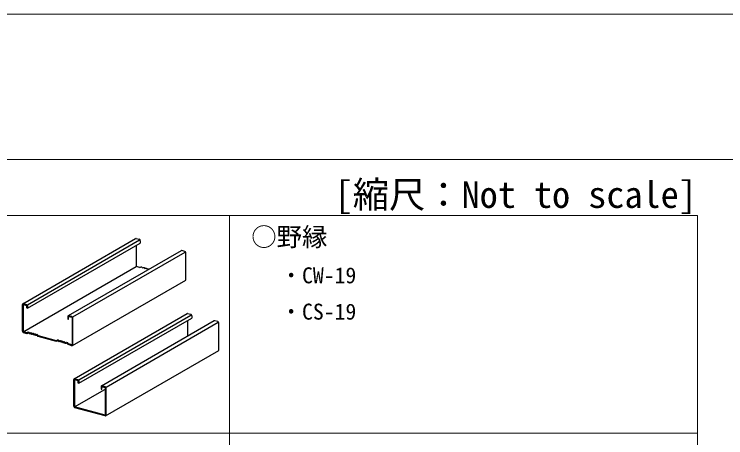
# Model space of a CAD drawing. Units: millimetres on the paper. Extents: x -195 to 195, y -140 to 138.
# Drawn here: x -48.7 to 0.34, y 108.33 to 137.5 of the extents above; entities that cross this region are included whole.
import ezdxf
from ezdxf.enums import TextEntityAlignment as Align

# ---------------------------------------------------------------- set-up
doc = ezdxf.new("R2010")
doc.units = ezdxf.units.MM
for name, color, linetype, lineweight in [('0-3_野縁', 2, 'Continuous', 25), ('F-2_野縁受け', 3, 'Continuous', 18), ('F-3_野縁', 7, 'Continuous', 18), ('F-4_ブレース・補強材', 4, 'Continuous', 9)]:
    doc.layers.add(name, color=color, linetype=linetype, lineweight=lineweight)
doc.layers.add('0-6_文字', color=7, linetype='Continuous')
doc.layers.add('F-6_文字', color=7, linetype='Continuous')
doc.styles.add('ＭＳ ゴシック', font='')
doc.styles.get('ＭＳ ゴシック').set_extended_font_data('MS Gothic')

msp = doc.modelspace()

# ---------------------------------------------------------------- linework, layer by layer
at = {"layer": '0-3_野縁'}
for p, q in [((-48.11, 117.562), (-40.335, 122.051)), ((-47.791, 117.492), (-40.067, 121.951)), ((-47.791, 117.252), (-40.015, 121.741)), ((-40.293, 122.055), (-40.085, 121.999)), ((-40.015, 121.901), (-40.015, 121.741)), ((-37.205, 121.212), (-44.981, 116.723)), ((-40.307, 121.572), (-40.307, 120.117)), ((-36.955, 121.161), (-37.164, 121.217)), ((-44.661, 116.653), (-36.926, 121.119)), ((-36.886, 119.182), (-36.886, 121.062)), ((-48.037, 115.654), (-40.307, 120.117)), ((-40.043, 120.046), (-40.307, 120.117)), ((-40.043, 120.046), (-39.963, 120.104)), ((-39.859, 120.037), (-39.789, 120.058)), ((-39.789, 120.058), (-39.754, 120.049)), ((-39.754, 120.049), (-39.702, 119.995)), ((-39.702, 119.995), (-39.65, 120.021)), ((-39.65, 120.021), (-39.615, 120.011)), ((-39.615, 120.011), (-39.563, 119.957)), ((-39.563, 119.957), (-39.511, 119.983)), ((-39.511, 119.983), (-39.476, 119.974)), ((-39.476, 119.974), (-39.424, 119.92)), ((-44.689, 114.676), (-36.886, 119.182)), ((-48.138, 115.665), (-48.138, 117.505)), ((-48.083, 117.506), (-47.846, 117.443)), ((-48.083, 117.506), (-48.083, 115.627)), ((-48.069, 117.566), (-47.86, 117.51)), ((-47.791, 117.252), (-47.826, 117.261)), ((-47.791, 117.412), (-47.791, 117.252)), ((-44.731, 116.672), (-44.939, 116.728)), ((-44.568, 112.394), (-36.792, 116.883)), ((-44.249, 112.324), (-36.525, 116.783)), ((-36.751, 116.888), (-36.543, 116.832)), ((-36.473, 116.733), (-36.473, 116.573)), ((-45.009, 116.666), (-45.009, 116.506)), ((-44.717, 116.604), (-44.953, 116.667)), ((-44.717, 116.604), (-44.717, 114.726)), ((-44.661, 114.733), (-44.661, 116.573)), ((-44.249, 112.084), (-36.473, 116.573)), ((-34.918, 116.381), (-42.694, 111.892)), ((-42.375, 111.822), (-34.639, 116.288)), ((-36.765, 116.405), (-36.765, 115.315)), ((-34.669, 116.33), (-34.877, 116.386)), ((-34.599, 114.351), (-34.599, 116.231)), ((-47.819, 115.557), (-48.083, 115.627)), ((-47.801, 115.494), (-48.069, 115.566)), ((-47.819, 115.557), (-47.739, 115.615)), ((-47.634, 115.547), (-47.565, 115.569)), ((-47.565, 115.569), (-47.53, 115.559)), ((-47.53, 115.559), (-47.478, 115.505)), ((-47.478, 115.505), (-47.426, 115.531)), ((-47.426, 115.531), (-47.391, 115.522)), ((-47.391, 115.522), (-47.339, 115.468)), ((-47.339, 115.468), (-47.287, 115.494)), ((-47.287, 115.494), (-47.252, 115.485)), ((-47.252, 115.485), (-47.2, 115.431)), ((-47.2, 115.431), (-47.147, 115.457)), ((-47.147, 115.457), (-47.113, 115.448)), ((-47.05, 115.293), (-47.13, 115.395)), ((-47.113, 115.448), (-47.033, 115.346)), ((-45.802, 115.016), (-47.033, 115.346)), ((-45.802, 115.016), (-45.722, 115.075)), ((-45.722, 115.075), (-45.687, 115.066)), ((-45.687, 115.066), (-45.617, 115.007)), ((-45.617, 115.007), (-45.548, 115.028)), ((-45.548, 115.028), (-45.513, 115.019)), ((-45.513, 115.019), (-45.461, 114.965)), ((-45.461, 114.965), (-45.409, 114.991)), ((-45.409, 114.991), (-45.374, 114.982)), ((-45.374, 114.982), (-45.322, 114.928)), ((-45.322, 114.928), (-45.27, 114.954)), ((-45.27, 114.954), (-45.235, 114.944)), ((-45.235, 114.944), (-45.165, 114.886)), ((-45.165, 114.886), (-45.096, 114.907)), ((-44.998, 114.743), (-45.078, 114.845)), ((-44.717, 114.726), (-44.981, 114.796)), ((-44.731, 114.672), (-44.998, 114.743)), ((-42.403, 109.845), (-34.599, 114.351)), ((-44.596, 110.497), (-44.596, 112.337)), ((-44.541, 112.338), (-44.304, 112.275)), ((-44.541, 112.338), (-44.541, 110.46)), ((-44.527, 112.399), (-44.318, 112.343)), ((-44.249, 112.084), (-44.283, 112.093)), ((-44.249, 112.244), (-44.249, 112.084)), ((-42.722, 111.835), (-42.722, 111.675)), ((-42.43, 111.773), (-42.667, 111.836)), ((-42.444, 111.841), (-42.653, 111.897)), ((-44.495, 110.486), (-42.336, 111.733)), ((-42.375, 109.902), (-42.375, 111.742)), ((-42.444, 109.841), (-44.527, 110.399))]:
    msp.add_line(p, q, dxfattribs=at)
for points in [[(-39.963, 120.104), (-39.928, 120.095), (-39.859, 120.037)], [(-47.791, 117.252), (-47.846, 117.267), (-47.846, 117.443)], [(-45.009, 116.506), (-44.953, 116.491), (-44.953, 116.667)], [(-47.13, 115.395), (-47.182, 115.369), (-47.217, 115.378), (-47.269, 115.432), (-47.321, 115.406), (-47.356, 115.415), (-47.408, 115.469), (-47.46, 115.443), (-47.495, 115.452), (-47.547, 115.506), (-47.617, 115.485), (-47.652, 115.494), (-47.721, 115.553), (-47.801, 115.494)], [(-47.739, 115.615), (-47.704, 115.606), (-47.634, 115.547)], [(-45.53, 114.966), (-45.6, 114.945), (-45.635, 114.954), (-45.704, 115.013), (-45.784, 114.954), (-47.05, 115.293)], [(-45.078, 114.845), (-45.148, 114.823), (-45.183, 114.833), (-45.252, 114.891), (-45.304, 114.865), (-45.339, 114.875), (-45.391, 114.929), (-45.444, 114.903), (-45.478, 114.912), (-45.53, 114.966)], [(-45.096, 114.907), (-45.061, 114.898), (-44.981, 114.796)], [(-44.249, 112.084), (-44.304, 112.099), (-44.304, 112.275)], [(-42.722, 111.675), (-42.667, 111.66), (-42.667, 111.836)], [(-42.43, 111.773), (-42.43, 109.895), (-44.541, 110.46)]]:
    msp.add_lwpolyline(points, dxfattribs=at)
for centre, start_param, end_param in [((-40.293, 121.975), 5.691408, 6.325141), ((-40.085, 121.919), 4.120612, 5.691408), ((-37.164, 121.137), 5.691408, 6.325141), ((-36.955, 121.081), 4.120612, 5.691408), ((-48.069, 117.486), 5.691408, 7.262205), ((-47.86, 117.43), 4.120612, 5.691408), ((-44.939, 116.648), 5.691408, 7.262205), ((-36.751, 116.808), 5.691408, 6.325141), ((-36.543, 116.752), 4.120612, 5.691408), ((-44.731, 116.592), 4.120612, 5.691408), ((-34.877, 116.306), 5.691408, 6.325141), ((-34.669, 116.25), 4.120612, 5.691408), ((-48.069, 115.646), 0.97902, 2.549816), ((-44.731, 114.752), 2.549816, 4.120612), ((-44.527, 112.319), 5.691408, 7.262205), ((-44.318, 112.263), 4.120612, 5.691408), ((-42.653, 111.817), 5.691408, 7.262205), ((-42.444, 111.761), 4.120612, 5.691408), ((-44.527, 110.479), 0.97902, 2.549816), ((-42.444, 109.921), 2.549816, 4.120612)]:
    msp.add_ellipse(centre, major_axis=(-0.0388, 0.0768), ratio=0.751651, start_param=start_param, end_param=end_param, dxfattribs=at)
at = {"layer": 'F-2_野縁受け'}
for p, q in [((-190.619, 123.637), (-1.619, 123.637)), ((-1.619, 123.637), (-1.619, 48.637)), ((-190.619, 108.637), (-1.619, 108.637))]:
    msp.add_line(p, q, dxfattribs=at)
at = {"layer": 'F-3_野縁', "color": 3}
for p, q in [((-195, 137.5), (195, 137.5)), ((-195, 127.5), (195, 127.5))]:
    msp.add_line(p, q, dxfattribs=at)
msp.add_lwpolyline([(-195, 137.5), (195, 137.5), (195, -137.5)], dxfattribs=at)
at = {"layer": 'F-4_ブレース・補強材'}
msp.add_line((-33.869, 123.637), (-33.869, 78.637), dxfattribs=at)

# ---------------------------------------------------------------- texts
at = {"layer": '0-6_文字', "style": 'ＭＳ ゴシック'}
for s, height, p in [('○野縁', 1.283, (-32.369, 121.137)), ('・CW-19', 1.1, (-30.369, 118.637)), ('・CS-19', 1.1, (-30.369, 116.137))]:
    msp.add_text(s, height=height, dxfattribs=at).set_placement(p, align=Align.BOTTOM_LEFT)
at = {"layer": 'F-6_文字', "style": 'ＭＳ ゴシック'}
msp.add_text('[縮尺：Not to scale]', height=1.833, dxfattribs=at).set_placement((-26.619, 123.612), align=Align.BOTTOM_LEFT)

doc.saveas('drawing.dxf')
